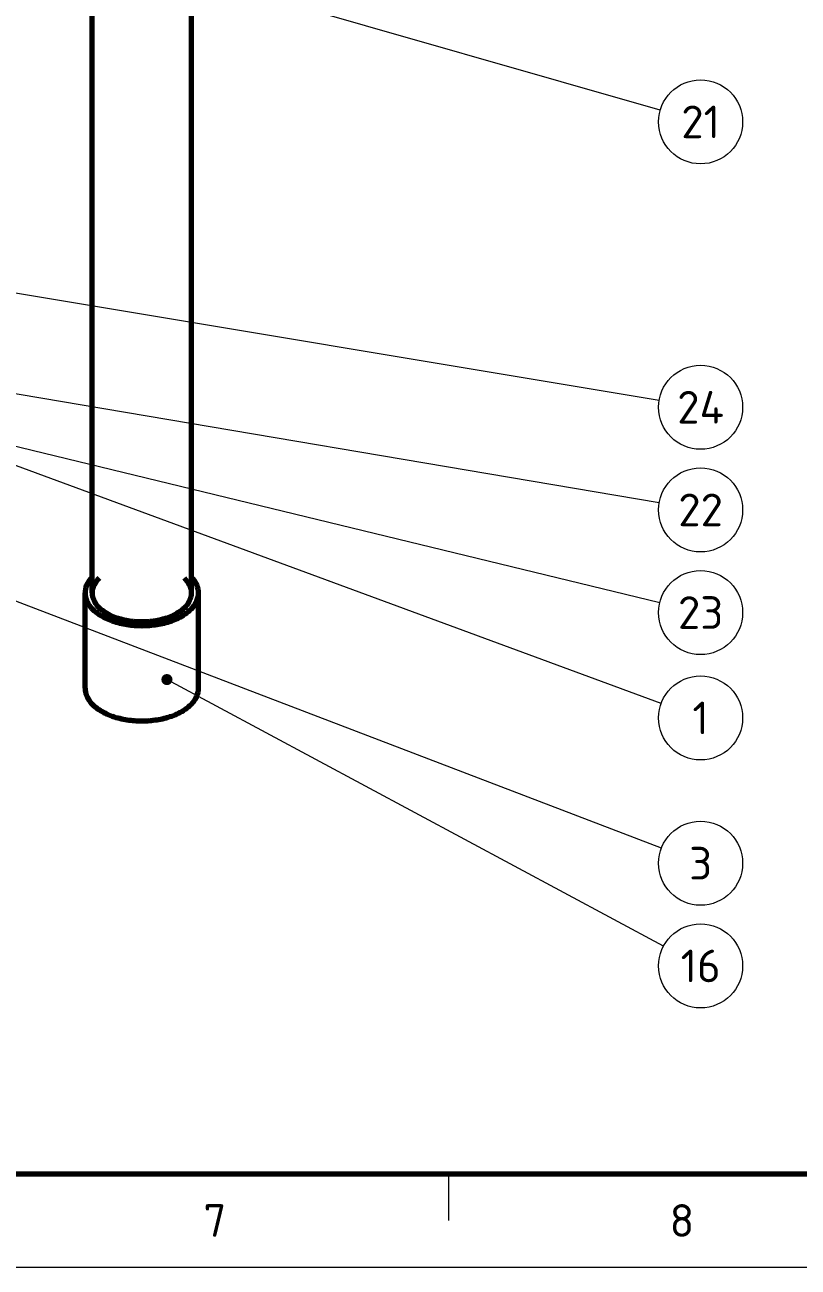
# Model space of a CAD drawing. Header units: millimetres. Extents: x 0 to 594, y 0 to 420.
# Drawn here: x 301.7 to 384.4, y 0 to 133.1 of the extents above; entities that cross this region are included whole.
import ezdxf
from ezdxf.enums import TextEntityAlignment as Align

# ---------------------------------------------------------------- set-up
doc = ezdxf.new("R2010")
doc.units = ezdxf.units.MM
for name, color, linetype, lineweight in [('01-VISIBLE', 7, 'CONTINUOUS', 70), ('06-TEXTO', 7, 'CONTINUOUS', 25), ('07-RECUADRO', 7, 'CONTINUOUS', 70), ('08-FINA', 5, 'CONTINUOUS', 18)]:
    doc.layers.add(name, color=color, linetype=linetype, lineweight=lineweight)
doc.styles.add('ISO3098', font='isocpeur.ttf')

msp = doc.modelspace()

# ---------------------------------------------------------------- hatches: boundary and pattern name
at = {"layer": '08-FINA'}
h = msp.add_hatch(color=7, dxfattribs=at)
h.dxf.hatch_style = 1
edge = h.paths.add_edge_path()
edge.add_arc((316.86, 62.96), 0.6, 0, 360)

# ---------------------------------------------------------------- linework, layer by layer
at = {"layer": '01-VISIBLE'}
for p, q in [((308.85, 72.24), (308.85, 201.03)), ((319.5, 72.24), (319.5, 201.03)), ((308.1, 62.03), (308.1, 72.24)), ((320.25, 62.03), (320.25, 72.24))]:
    msp.add_line(p, q, dxfattribs=at)
for points in [[(308.85, 73.93), (308.71, 73.77), (308.58, 73.61), (308.46, 73.43), (308.35, 73.25), (308.26, 73.06), (308.19, 72.86), (308.14, 72.66), (308.11, 72.45), (308.1, 72.24)], [(309.6, 73.81), (309.44, 73.65), (309.3, 73.48), (309.17, 73.3), (309.06, 73.1), (308.97, 72.9), (308.9, 72.68), (308.86, 72.46), (308.85, 72.24)], [(319.5, 72.24), (319.48, 72.46), (319.44, 72.68), (319.37, 72.9), (319.28, 73.1), (319.17, 73.3), (319.04, 73.48), (318.9, 73.65), (318.75, 73.81)], [(320.25, 72.24), (320.24, 72.45), (320.2, 72.66), (320.15, 72.86), (320.08, 73.06), (319.99, 73.25), (319.88, 73.43), (319.77, 73.61), (319.64, 73.77), (319.5, 73.93)], [(308.1, 72.24), (308.11, 72.04), (308.14, 71.84), (308.18, 71.64), (308.25, 71.45), (308.33, 71.27), (308.43, 71.09), (308.54, 70.92), (308.66, 70.76), (308.8, 70.61), (308.94, 70.46), (309.08, 70.32), (309.24, 70.19), (309.4, 70.07), (309.56, 69.95), (309.73, 69.85), (309.91, 69.74), (310.08, 69.65), (310.27, 69.55), (310.45, 69.47), (310.63, 69.39), (310.82, 69.31), (311.01, 69.25), (311.2, 69.18), (311.4, 69.12), (311.59, 69.07), (311.79, 69.01), (311.98, 68.97), (312.18, 68.93), (312.38, 68.89), (312.58, 68.86), (312.78, 68.83), (312.98, 68.8), (313.18, 68.78), (313.38, 68.76), (313.58, 68.75), (313.79, 68.74), (313.99, 68.74), (314.19, 68.73), (314.39, 68.74), (314.59, 68.74), (314.8, 68.75), (315, 68.77), (315.2, 68.78), (315.4, 68.81), (315.6, 68.83), (315.8, 68.86), (316, 68.9), (316.2, 68.93), (316.39, 68.98), (316.59, 69.02), (316.79, 69.08), (316.98, 69.13), (317.17, 69.19), (317.37, 69.26), (317.55, 69.33), (317.74, 69.4), (317.93, 69.48), (318.11, 69.57), (318.29, 69.66), (318.47, 69.76)], [(308.85, 72.24), (308.86, 72.04), (308.89, 71.84), (308.95, 71.65), (309.02, 71.46), (309.11, 71.29), (309.22, 71.11), (309.34, 70.95), (309.47, 70.8), (309.61, 70.66), (309.75, 70.52), (309.91, 70.4), (310.07, 70.28), (310.24, 70.17), (310.41, 70.06), (310.59, 69.97), (310.77, 69.88), (310.95, 69.79), (311.13, 69.72), (311.32, 69.64), (311.51, 69.58), (311.7, 69.52), (311.89, 69.46), (312.09, 69.41), (312.28, 69.37), (312.48, 69.33), (312.68, 69.29), (312.87, 69.26), (313.07, 69.23), (313.27, 69.21), (313.47, 69.19), (313.67, 69.18), (313.87, 69.17), (314.07, 69.17), (314.27, 69.17), (314.47, 69.17), (314.68, 69.18), (314.88, 69.19), (315.08, 69.21), (315.27, 69.23), (315.47, 69.26), (315.67, 69.29), (315.87, 69.33), (316.06, 69.37), (316.26, 69.41), (316.45, 69.46), (316.65, 69.52), (316.84, 69.58), (317.03, 69.65), (317.21, 69.72), (317.4, 69.8), (317.58, 69.88), (317.76, 69.97), (317.94, 70.07)], [(317.94, 70.07), (318.11, 70.17), (318.27, 70.28), (318.44, 70.4), (318.59, 70.53), (318.74, 70.66), (318.88, 70.8), (319.01, 70.96), (319.13, 71.12), (319.23, 71.29), (319.32, 71.47), (319.4, 71.65), (319.45, 71.84), (319.48, 72.04), (319.5, 72.24)], [(318.47, 69.76), (318.65, 69.87), (318.83, 69.99), (319, 70.11), (319.17, 70.25), (319.33, 70.39), (319.48, 70.53), (319.62, 70.69), (319.75, 70.86), (319.88, 71.04), (319.98, 71.22), (320.07, 71.41), (320.15, 71.61), (320.2, 71.82), (320.23, 72.03), (320.25, 72.24)], [(308.1, 62.03), (308.11, 61.83), (308.14, 61.63), (308.18, 61.44), (308.25, 61.25), (308.33, 61.06), (308.43, 60.88), (308.54, 60.72), (308.66, 60.55), (308.8, 60.4), (308.94, 60.26), (309.08, 60.12), (309.24, 59.99), (309.4, 59.86), (309.56, 59.75), (309.73, 59.64), (309.91, 59.54), (310.08, 59.44), (310.27, 59.35), (310.45, 59.26), (310.63, 59.18), (310.82, 59.11), (311.01, 59.04), (311.2, 58.97), (311.4, 58.91), (311.59, 58.86), (311.79, 58.81), (311.98, 58.76), (312.18, 58.72), (312.38, 58.68), (312.58, 58.65), (312.78, 58.62), (312.98, 58.6), (313.18, 58.57), (313.38, 58.56), (313.58, 58.54), (313.79, 58.53), (313.99, 58.53), (314.19, 58.53), (314.39, 58.53), (314.59, 58.54), (314.8, 58.55), (315, 58.56), (315.2, 58.58), (315.4, 58.6), (315.6, 58.63), (315.8, 58.66), (316, 58.69), (316.2, 58.73), (316.39, 58.77), (316.59, 58.82), (316.79, 58.87), (316.98, 58.93), (317.17, 58.99), (317.37, 59.05), (317.55, 59.12), (317.74, 59.2), (317.93, 59.28), (318.11, 59.36), (318.29, 59.46), (318.47, 59.55)], [(318.47, 59.55), (318.65, 59.66), (318.83, 59.78), (319, 59.91), (319.17, 60.04), (319.33, 60.18), (319.48, 60.33), (319.62, 60.49), (319.75, 60.65), (319.88, 60.83), (319.98, 61.01), (320.07, 61.21), (320.15, 61.41), (320.2, 61.61), (320.23, 61.82), (320.25, 62.03)]]:
    msp.add_lwpolyline(points, dxfattribs=at)
at = {"layer": '07-RECUADRO'}
msp.add_lwpolyline([(25, 10), (584, 10), (584, 410), (25, 410)], close=True, dxfattribs=at)
at = {"layer": '08-FINA'}
for p, q in [((369.67, 123.96), (270.77, 152.37)), ((369.56, 92.88), (207.36, 119.87)), ((369.56, 81.89), (224.56, 106.44)), ((369.63, 71.2), (250.14, 100.17)), ((369.78, 60.41), (291.76, 89.19)), ((369.8, 44.89), (293.26, 74.21)), ((370.04, 34.41), (316.86, 62.96)), ((347, 10), (347, 5))]:
    msp.add_line(p, q, dxfattribs=at)
msp.add_lwpolyline([(0, 0), (594, 0), (594, 420), (0, 420)], close=True, dxfattribs=at)
for centre in [(374, 122.72), (374, 92.14), (374, 81.14), (374, 70.14), (374, 58.85), (374, 43.28), (374, 32.28)]:
    msp.add_circle(centre, 4.5, dxfattribs=at)

# ---------------------------------------------------------------- texts
at = {"layer": '06-TEXTO', "style": 'ISO3098'}
for s, p in [('21', (374, 122.72)), ('24', (374, 92.14)), ('22', (374, 81.14)), ('23', (374, 70.14)), ('1', (374, 58.85)), ('3', (374, 43.28)), ('16', (374, 32.28)), ('7', (322, 5)), ('8', (372, 5))]:
    msp.add_text(s, height=3.5, dxfattribs=at).set_placement(p, align=Align.MIDDLE_CENTER)

doc.saveas('drawing.dxf')
